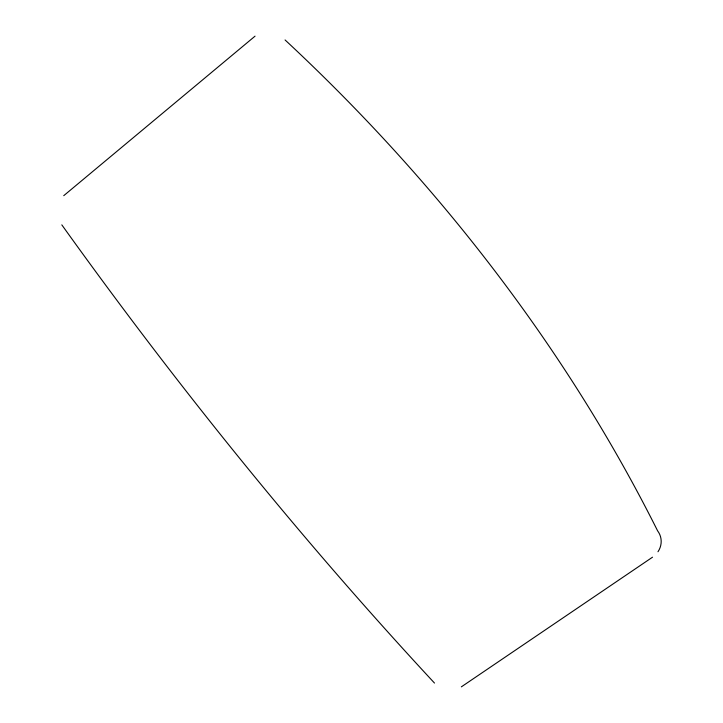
<?xml version="1.0" encoding="UTF-8"?>
<svg xmlns="http://www.w3.org/2000/svg" width="723" height="723" viewBox="0 0 723 723"><rect width="100%" height="100%" fill="white"/><g stroke="black" fill="none" stroke-linecap="round" stroke-linejoin="round"><path stroke-width="1.08" d="M63.741 195.671L255.047 36.15M461.364 686.85L652.526 557.189M434.487 683.054C300.443 538.662 176.529 385.007 61.817 224.862M285.07 39.955A1514.857 1161.12 32.4 0 1 657.587 530.799A20.208 18.789 -12.5 0 1 657.984 551.748"/></g></svg>
